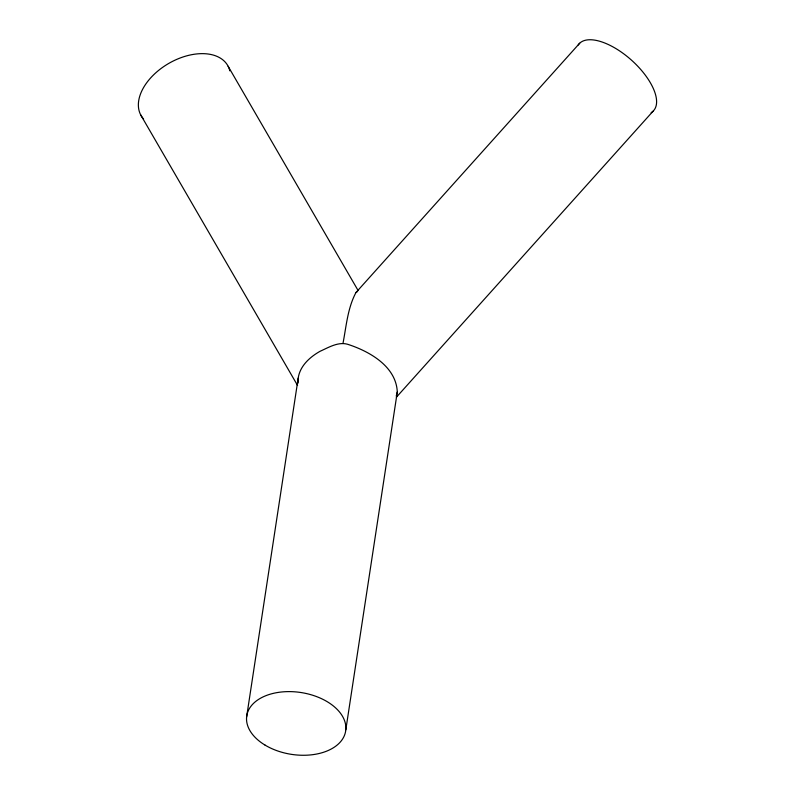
<?xml version="1.0" encoding="UTF-8"?>
<svg xmlns="http://www.w3.org/2000/svg" width="795" height="795" viewBox="0 0 795 795"><rect width="100%" height="100%" fill="white"/><g stroke="black" fill="none" stroke-linecap="round" stroke-linejoin="round"><path stroke-width="1.19" d="M345.815 729.78L397.291 391.965C396.158 366.445 369.566 351.33 347.663 344.285C338.223 341.542 328.613 347.455 320.137 351.261C309.891 356.985 299.963 365.948 298.195 378.112L246.599 717.07M298.195 378.112L298.165 383.051M343.043 343.082C346.312 326.109 347.673 307.973 355.961 292.55L579.674 43.238M397.291 391.965L396.248 396.079M396.397 397.212L653.053 111.211M355.961 292.55L357.631 291.397M228.155 66.313L358.048 290.413M140.685 114.877L297.578 385.476M143.577 119.041A50.035 31.373 -30.1 0 1 169.802 62.825A50.035 31.373 -30.1 0 1 229.844 70.844M578.184 45.017A50.035 22.807 41.9 0 1 632.909 61.444A50.035 22.807 41.9 0 1 651.165 112.651M265.103 745.134A50.035 31.283 8.7 0 0 345.318 732.732A50.035 31.283 8.7 0 0 278.2 692.415A50.035 31.283 8.7 0 0 265.103 745.134"/></g></svg>
